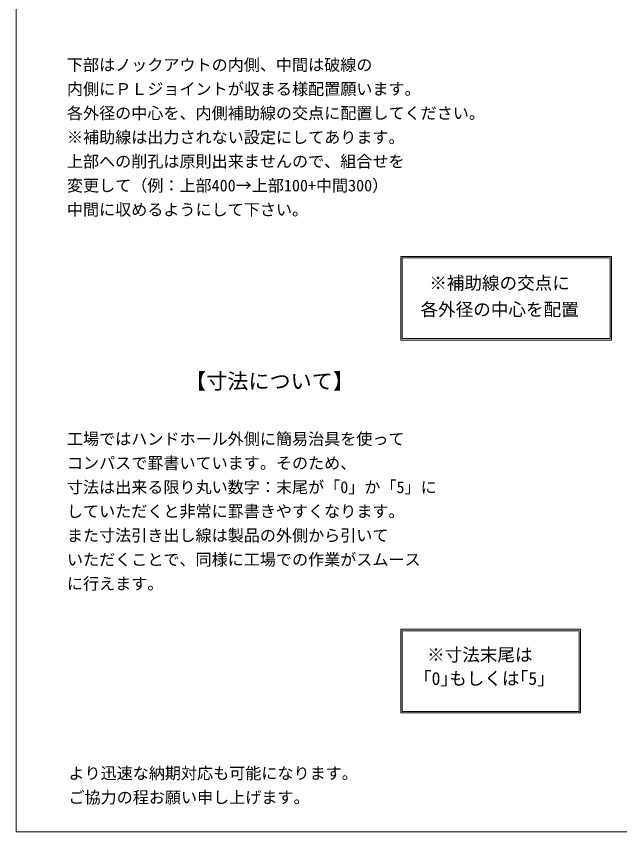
# Model space of a CAD drawing. Units: millimetres, scale not verified. Extents: x -9756 to 9755, y -4704 to 4703.
# Drawn here: x -9756 to -5895, y -3847 to 1367 of the extents above; entities that cross this region are included whole.
import ezdxf
from ezdxf.enums import TextEntityAlignment as Align

# ---------------------------------------------------------------- set-up
doc = ezdxf.new("R2010")
doc.units = ezdxf.units.MM
doc.header["$LTSCALE"] = 20
for name, color, linetype, lineweight in [('0-2_waku', 7, 'Continuous', 18), ('0-8_uchigawa', 6, 'Continuous', 18), ('0-D_文字１', 7, 'Continuous', 18)]:
    doc.layers.add(name, color=color, linetype=linetype, lineweight=lineweight)
doc.styles.add('ＭＳ ゴシック', font='')
doc.styles.get('ＭＳ ゴシック').set_extended_font_data('MS Gothic')

msp = doc.modelspace()

# ---------------------------------------------------------------- linework, layer by layer
at = {"layer": '0-2_waku'}
for p, q in [((-9755.77, 4703.14), (-9755.77, -3846.86)), ((-9755.77, -3846.86), (-3684.57, -3846.86))]:
    msp.add_line(p, q, dxfattribs=at)
at = {"layer": '0-8_uchigawa'}
for p, q in [((-7296.47, -704.37), (-7296.47, -168.67)), ((-7296.47, -168.67), (-5947.31, -168.67)), ((-7286.55, -694.45), (-7286.55, -178.6)), ((-7286.55, -178.6), (-5957.23, -178.6)), ((-5957.23, -694.45), (-5957.23, -178.6)), ((-5947.31, -704.37), (-5947.31, -168.67)), ((-7296.47, -704.37), (-5947.31, -704.37)), ((-7286.55, -694.45), (-5957.23, -694.45)), ((-7296.47, -2551.96), (-6145.72, -2551.96)), ((-7296.47, -3087.65), (-7296.47, -2551.96)), ((-6145.72, -3087.65), (-6145.72, -2551.96)), ((-7286.55, -2561.88), (-6155.64, -2561.88)), ((-7286.55, -3077.73), (-7286.55, -2561.88)), ((-6155.64, -3077.73), (-6155.64, -2561.88)), ((-7296.47, -3087.65), (-6145.72, -3087.65)), ((-7286.55, -3077.73), (-6155.64, -3077.73))]:
    msp.add_line(p, q, dxfattribs=at)

# ---------------------------------------------------------------- texts
at = {"layer": '0-D_文字１', "style": 'ＭＳ ゴシック'}
for s, height, p in [('下部はノックアウトの内側、中間は破線の', 75.41, (-9431.77, 995.89)), ('内側にＰＬジョイントが収まる様配置願います。', 75.41, (-9431.77, 841.61)), ('各外径の中心を、内側補助線の交点に配置してください。', 75.41, (-9431.77, 687.33)), ('※補助線は出力されない設定にしてあります。', 75.41, (-9431.77, 533.05)), ('上部への削孔は原則出来ませんので、組合せを', 75.41, (-9431.77, 378.77)), ('変更して（例：上部400→上部100+中間300）', 75.41, (-9431.77, 224.49)), ('中間に収めるようにして下さい。', 75.41, (-9431.77, 70.21)), (' ※補助線の交点に', 82.47, (-7169.9, -404.78)), ('各外径の中心を配置', 82.47, (-7169.9, -573.53)), ('【寸法について】', 98.97, (-8675.76, -1045.3)), ('工場ではハンドホール外側に簡易治具を使って', 75.41, (-9431.77, -1395.75)), ('コンパスで罫書いています。そのため、', 75.41, (-9431.77, -1550.03)), ('寸法は出来る限り丸い数字：末尾が「0」か「5」に', 75.41, (-9431.77, -1704.31)), ('していただくと非常に罫書きやすくなります。', 75.41, (-9431.77, -1858.59)), ('また寸法引き出し線は製品の外側から引いて', 75.41, (-9431.77, -2012.87)), ('いただくことで、同様に工場での作業がスムース', 75.41, (-9431.77, -2167.15)), ('に行えます。', 75.41, (-9431.77, -2321.43)), ('※寸法末尾は', 82.47, (-7127.52, -2781.66)), ('「0｣もしくは｢5｣', 82.47, (-7211.06, -2933.03)), ('より迅速な納期対応も可能になります。\u3000', 75.41, (-9422.16, -3533.48)), ('ご協力の程お願い申し上げます。', 75.41, (-9422.16, -3687.76))]:
    msp.add_text(s, height=height, dxfattribs=at).set_placement(p, align=Align.BOTTOM_LEFT)

doc.saveas('drawing.dxf')
